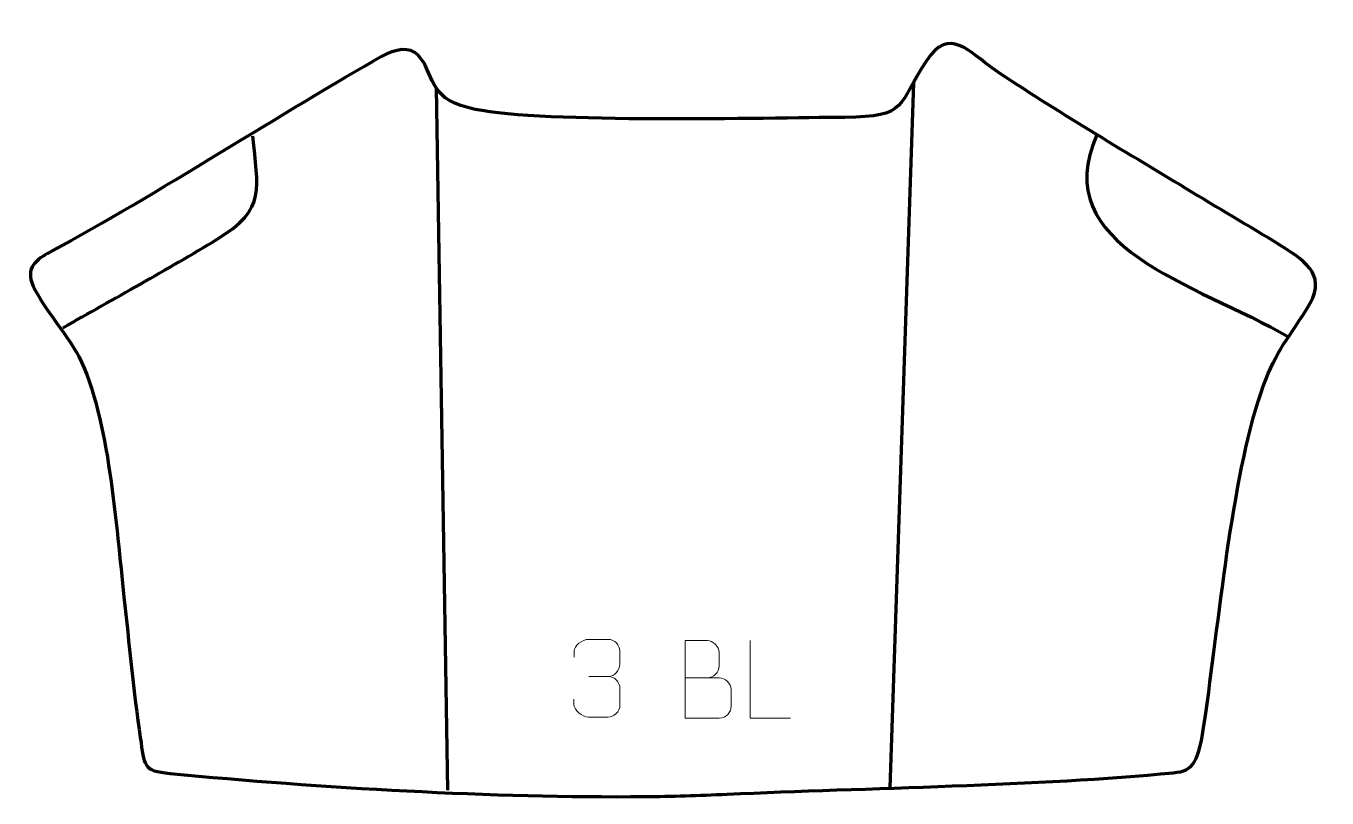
# Model space of a CAD drawing. Header units: millimetres. Extents: x -403 to 15, y 416 to 664.
import ezdxf

# ---------------------------------------------------------------- set-up
doc = ezdxf.new("R2010")
doc.units = ezdxf.units.MM
doc.header["$MEASUREMENT"] = 0
doc.layers.add('layer 1', color=7, linetype='Continuous', plot=False)
doc.layers.add('layer 2', color=7, linetype='Continuous')
doc.layers.add('layer 3', color=7, linetype='Continuous')

msp = doc.modelspace()

# ---------------------------------------------------------------- linework, layer by layer
at = {"layer": 'layer 1', "color": 250, "lineweight": 9}
for points, knots in [([(-226.5217, 461.1168), (-226.5217, 461.1168), (-226.5217, 462.974), (-226.5217, 462.974), (-226.5217, 462.974), (-226.536, 464.7159), (-223.8715, 466.834), (-221.8124, 466.8113), (-221.8124, 466.8113), (-219.7483, 466.8113), (-217.6843, 466.8113), (-215.6206, 466.8113), (-215.6206, 466.8113), (-213.4261, 466.8201), (-211.8278, 464.9733), (-211.7834, 463.0612), (-211.7834, 463.0612), (-211.7838, 461.6261), (-211.7838, 460.191), (-211.7834, 458.7555), (-211.7834, 458.7555), (-211.832, 457.102), (-213.4346, 454.872), (-215.6329, 454.882), (-215.6329, 454.882), (-213.4292, 454.8708), (-211.8212, 453.0676), (-211.7672, 451.0081), (-211.7672, 451.0081), (-211.7676, 449.2234), (-211.7676, 447.4387), (-211.7672, 445.6536), (-211.7672, 445.6536), (-211.7571, 443.5922), (-213.812, 441.8291), (-215.6329, 441.8372), (-215.6329, 441.8372), (-217.6982, 441.8375), (-219.7634, 441.8375), (-221.829, 441.8372), (-221.829, 441.8372), (-223.9976, 441.8487), (-226.5286, 444.2489), (-226.5472, 445.7107), (-226.5472, 445.7107), (-226.5472, 445.7107), (-226.5472, 447.6193), (-226.5472, 447.6193)], [0, 0, 0, 0, 0.07692308, 0.07692308, 0.07692308, 0.07692308, 0.15384615, 0.15384615, 0.15384615, 0.15384615, 0.23076923, 0.23076923, 0.23076923, 0.23076923, 0.30769231, 0.30769231, 0.30769231, 0.30769231, 0.38461538, 0.38461538, 0.38461538, 0.38461538, 0.46153846, 0.46153846, 0.46153846, 0.46153846, 0.53846154, 0.53846154, 0.53846154, 0.53846154, 0.61538462, 0.61538462, 0.61538462, 0.61538462, 0.69230769, 0.69230769, 0.69230769, 0.69230769, 0.76923077, 0.76923077, 0.76923077, 0.76923077, 0.84615385, 0.84615385, 0.84615385, 0.84615385, 1, 1, 1, 1]), ([(-190.8066, 454.4536), (-187.168, 454.454), (-183.5809, 454.454), (-179.9415, 454.4536), (-179.9415, 454.4536), (-177.9661, 454.4363), (-176.0425, 452.7002), (-176.0425, 450.6506), (-176.0425, 450.6506), (-176.0429, 449.522), (-176.0429, 446.4726), (-176.0425, 445.3437), (-176.0425, 445.3437), (-176.0249, 443.4858), (-177.567, 441.4719), (-179.8885, 441.4888), (-179.8885, 441.4888), (-183.5283, 441.4892), (-187.1677, 441.4892), (-190.8066, 441.4888), (-190.8066, 441.4888), (-190.8066, 449.8071), (-190.8066, 458.1249), (-190.8066, 466.4424), (-190.8066, 466.4424), (-188.4329, 466.4424), (-186.0588, 466.4424), (-183.6846, 466.4424), (-183.6846, 466.4424), (-182.0038, 466.46), (-179.907, 464.5495), (-179.8893, 462.5871), (-179.8893, 462.5871), (-179.8897, 460.521), (-179.8897, 460.375), (-179.8893, 458.3085), (-179.8893, 458.3085), (-179.872, 456.2424), (-181.7265, 454.4363), (-183.7365, 454.4536)], [0, 0, 0, 0, 0.09090909, 0.09090909, 0.09090909, 0.09090909, 0.18181818, 0.18181818, 0.18181818, 0.18181818, 0.27272727, 0.27272727, 0.27272727, 0.27272727, 0.36363636, 0.36363636, 0.36363636, 0.36363636, 0.45454545, 0.45454545, 0.45454545, 0.45454545, 0.54545455, 0.54545455, 0.54545455, 0.54545455, 0.63636364, 0.63636364, 0.63636364, 0.63636364, 0.72727273, 0.72727273, 0.72727273, 0.72727273, 0.81818182, 0.81818182, 0.81818182, 0.81818182, 1, 1, 1, 1]), ([(-156.9499, 441.4888), (-156.9499, 441.4888), (-169.899, 441.4888), (-169.899, 441.4888), (-169.899, 441.4888), (-169.899, 441.4888), (-169.899, 466.4424), (-169.899, 466.4424)], [0, 0, 0, 0, 0.33333333, 0.33333333, 0.33333333, 0.33333333, 1, 1, 1, 1])]:
    msp.add_open_spline(points, degree=3, knots=knots, dxfattribs=at)
msp.add_open_spline([(-221.812, 454.8716), (-221.812, 454.8716), (-215.6156, 454.8716), (-215.6156, 454.8716)], degree=3, dxfattribs=at)
at = {"layer": 'layer 2', "color": 142, "lineweight": 158}
for points in [[(-270.7714, 643.9104), (-270.7714, 643.9104), (-267.2011, 418.3392), (-267.2011, 418.3392)], [(-117.51, 645.7105), (-117.51, 645.7105), (-125.0389, 419.1954), (-125.0389, 419.1954)], [(-58.5386, 628.9817), (-74.7696, 592.8573), (-27.038, 581.2253), (3.0288, 564.0677)]]:
    msp.add_open_spline(points, degree=3, dxfattribs=at)
msp.add_open_spline([(-390.7553, 566.9223), (-374.406, 576.3143), (-357.2255, 585.6001), (-341.2077, 595.3975), (-341.2077, 595.3975), (-324.9471, 605.3437), (-328.2422, 611.6445), (-329.7344, 628.5715)], degree=3, knots=[0, 0, 0, 0, 0.33333333, 0.33333333, 0.33333333, 0.33333333, 1, 1, 1, 1], dxfattribs=at)
at = {"layer": 'layer 3', "color": 242, "lineweight": 158}
msp.add_open_spline([(-177.3184, 417.0702), (-186.4986, 416.6527), (-195.1778, 416.3824), (-203.807, 416.3001), (-203.807, 416.3001), (-252.5683, 415.8351), (-308.01, 419.1212), (-356.3142, 423.7161), (-356.3142, 423.7161), (-365.2048, 424.5618), (-364.5205, 426.2179), (-365.8713, 435.246), (-365.8713, 435.246), (-368.0624, 449.8891), (-369.4697, 465.6392), (-371.1397, 480.5318), (-371.1397, 480.5318), (-373.6292, 502.7332), (-375.8094, 538.2621), (-385.6606, 557.7663), (-385.6606, 557.7663), (-389.522, 565.1197), (-398.7226, 575.4729), (-400.7707, 581.5049), (-400.7707, 581.5049), (-402.5918, 586.8683), (-398.3977, 589.38), (-394.0138, 591.7277), (-394.0138, 591.7277), (-362.3525, 608.6826), (-317.9259, 637.4608), (-288.3887, 654.0758), (-288.3887, 654.0758), (-283.8979, 656.6019), (-279.2843, 657.3797), (-276.6423, 654.5505), (-276.6423, 654.5505), (-271.1292, 648.6471), (-273.78, 640.9674), (-260.599, 637.7105), (-260.599, 637.7105), (-260.599, 637.7105), (-258.2539, 637.131), (-258.2539, 637.131), (-258.2539, 637.131), (-235.9741, 632.5666), (-165.0882, 634.395), (-139.5181, 634.5516), (-139.5181, 634.5516), (-119.216, 634.6989), (-122.6916, 638.4427), (-113.2994, 652.7839), (-113.2994, 652.7839), (-106.0054, 663.9212), (-99.7671, 655.7255), (-91.3256, 649.8156), (-91.3256, 649.8156), (-71.8789, 636.6534), (-50.1, 623.9676), (-29.9223, 611.6852), (-29.9223, 611.6852), (-19.8186, 605.535), (-9.6007, 599.5904), (0.4759, 593.3901), (0.4759, 593.3901), (9.7563, 587.6632), (15.3737, 583.2034), (8.9365, 573.0247), (8.9365, 573.0247), (1.995, 562.0485), (-1.5012, 558.8829), (-5.8965, 545.8688), (-5.8965, 545.8688), (-15.2919, 518.0497), (-19.4435, 471.3063), (-23.88, 440.9233), (-23.88, 440.9233), (-25.8852, 427.1915), (-27.3012, 424.5869), (-33.9937, 423.9369), (-33.9937, 423.9369), (-76.995, 419.7611), (-132.6126, 419.1032), (-177.3184, 417.0702)], degree=3, knots=[0, 0, 0, 0, 0.04545455, 0.04545455, 0.04545455, 0.04545455, 0.09090909, 0.09090909, 0.09090909, 0.09090909, 0.13636364, 0.13636364, 0.13636364, 0.13636364, 0.18181818, 0.18181818, 0.18181818, 0.18181818, 0.22727273, 0.22727273, 0.22727273, 0.22727273, 0.27272727, 0.27272727, 0.27272727, 0.27272727, 0.31818182, 0.31818182, 0.31818182, 0.31818182, 0.36363636, 0.36363636, 0.36363636, 0.36363636, 0.40909091, 0.40909091, 0.40909091, 0.40909091, 0.45454545, 0.45454545, 0.45454545, 0.45454545, 0.5, 0.5, 0.5, 0.5, 0.54545455, 0.54545455, 0.54545455, 0.54545455, 0.59090909, 0.59090909, 0.59090909, 0.59090909, 0.63636364, 0.63636364, 0.63636364, 0.63636364, 0.68181818, 0.68181818, 0.68181818, 0.68181818, 0.72727273, 0.72727273, 0.72727273, 0.72727273, 0.77272727, 0.77272727, 0.77272727, 0.77272727, 0.81818182, 0.81818182, 0.81818182, 0.81818182, 0.86363636, 0.86363636, 0.86363636, 0.86363636, 0.90909091, 0.90909091, 0.90909091, 0.90909091, 1, 1, 1, 1], dxfattribs=at)

doc.saveas('drawing.dxf')
